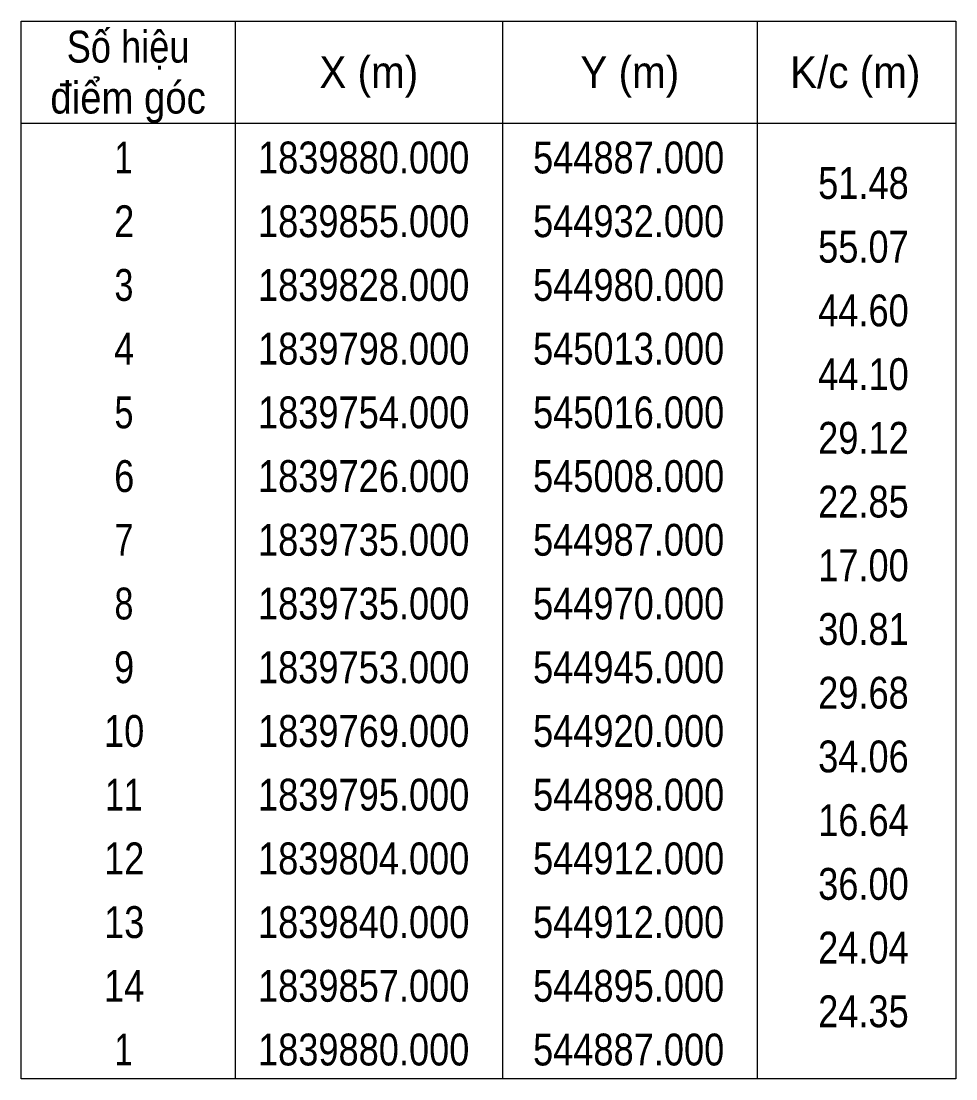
# Model space of a CAD drawing. Header units: metres. Extents: x 543978 to 546488, y 1838886 to 1841045.
# Drawn here: x 545275.6 to 545349, y 1839748.6 to 1839831.6 of the extents above; entities that cross this region are included whole.
import ezdxf
from ezdxf.enums import TextEntityAlignment as Align

# ---------------------------------------------------------------- set-up
doc = ezdxf.new("R2010")
doc.units = ezdxf.units.M
doc.header["$LTSCALE"] = 1.2
doc.layers.add('63', color=7, linetype='Continuous', lineweight=13)

msp = doc.modelspace()

# ---------------------------------------------------------------- linework, layer by layer
at = {"layer": '63'}
for p, q in [((545292.38, 1839831.58), (545292.38, 1839748.58)), ((545313.38, 1839831.58), (545313.38, 1839748.58)), ((545333.38, 1839831.58), (545333.38, 1839748.58)), ((545275.58, 1839823.58), (545348.98, 1839823.58))]:
    msp.add_line(p, q, dxfattribs=at)
msp.add_lwpolyline([(545275.58, 1839831.58), (545348.98, 1839831.58), (545348.98, 1839748.58), (545275.58, 1839748.58)], close=True, dxfattribs=at)

# ---------------------------------------------------------------- texts
for s, width, p in [('Số hiệu', 0.85, (545283.98, 1839828.33)), ('X (m)', 0.95, (545302.88, 1839826.33)), ('Y (m)', 0.95, (545323.375, 1839826.33)), ('K/c (m)', 0.95, (545341.08, 1839826.33)), ('điểm góc', 0.9, (545283.98, 1839824.33)), (' 1', 0.75, (545283.275, 1839819.63)), ('1839880.000', 0.85, (545302.48, 1839819.63)), ('544887.000', 0.85, (545323.285, 1839819.63)), (' 2', 0.85, (545283.28, 1839814.63)), ('1839855.000', 0.85, (545302.48, 1839814.63)), ('544932.000', 0.85, (545323.285, 1839814.63)), (' 3', 0.8, (545283.28, 1839809.63)), ('1839828.000', 0.85, (545302.48, 1839809.63)), ('544980.000', 0.85, (545323.285, 1839809.63)), (' 4', 0.85, (545283.275, 1839804.63)), ('1839798.000', 0.85, (545302.48, 1839804.63)), ('545013.000', 0.85, (545323.285, 1839804.63)), (' 5', 0.8, (545283.28, 1839799.63)), ('1839754.000', 0.85, (545302.48, 1839799.63)), ('545016.000', 0.85, (545323.285, 1839799.63)), (' 6', 0.85, (545283.28, 1839794.63)), ('1839726.000', 0.85, (545302.48, 1839794.63)), ('545008.000', 0.85, (545323.285, 1839794.63)), (' 7', 0.8, (545283.28, 1839789.63)), ('1839735.000', 0.85, (545302.48, 1839789.63)), ('544987.000', 0.85, (545323.285, 1839789.63)), (' 8', 0.8, (545283.28, 1839784.63)), ('1839735.000', 0.85, (545302.48, 1839784.63)), ('544970.000', 0.85, (545323.285, 1839784.63)), (' 9', 0.85, (545283.275, 1839779.63)), ('1839753.000', 0.85, (545302.48, 1839779.63)), ('544945.000', 0.85, (545323.285, 1839779.63)), (' 10', 0.85, (545283.275, 1839774.63)), ('1839769.000', 0.85, (545302.48, 1839774.63)), ('544920.000', 0.85, (545323.285, 1839774.63)), (' 11', 0.8, (545283.275, 1839769.63)), ('1839795.000', 0.85, (545302.48, 1839769.63)), ('544898.000', 0.85, (545323.285, 1839769.63)), (' 12', 0.85, (545283.28, 1839764.63)), ('1839804.000', 0.85, (545302.48, 1839764.63)), ('544912.000', 0.85, (545323.285, 1839764.63)), (' 13', 0.85, (545283.28, 1839759.63)), ('1839840.000', 0.85, (545302.48, 1839759.63)), ('544912.000', 0.85, (545323.285, 1839759.63)), (' 14', 0.85, (545283.275, 1839754.63)), ('1839857.000', 0.85, (545302.48, 1839754.63)), ('544895.000', 0.85, (545323.285, 1839754.63)), (' 1', 0.75, (545283.275, 1839749.63)), ('1839880.000', 0.85, (545302.48, 1839749.63)), ('544887.000', 0.85, (545323.285, 1839749.63))]:
    msp.add_text(s, height=2.5, dxfattribs=dict(at, width=width)).set_placement(p, align=Align.CENTER)
at = {"layer": '63', "width": 0.85}
for s, p in [('51.48', (545345.28, 1839817.63)), ('55.07', (545345.28, 1839812.63)), ('44.60', (545345.28, 1839807.63)), ('44.10', (545345.28, 1839802.63)), ('29.12', (545345.28, 1839797.63)), ('22.85', (545345.28, 1839792.63)), ('17.00', (545345.28, 1839787.63)), ('30.81', (545345.28, 1839782.63)), ('29.68', (545345.28, 1839777.63)), ('34.06', (545345.28, 1839772.63)), ('16.64', (545345.28, 1839767.63)), ('36.00', (545345.28, 1839762.63)), ('24.04', (545345.28, 1839757.63)), ('24.35', (545345.28, 1839752.63))]:
    msp.add_text(s, height=2.5, dxfattribs=at).set_placement(p, align=Align.RIGHT)

doc.saveas('drawing.dxf')
